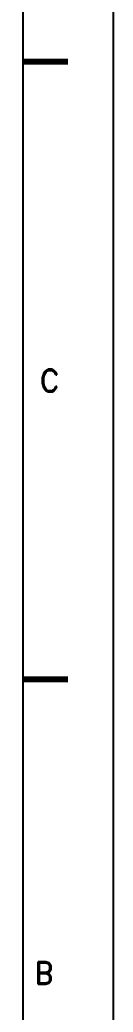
# Model space of a CAD drawing. Header units: millimetres. Extents: x 0 to 560, y 0 to 432.
# Drawn here: x 549.7 to 560, y 110.3 to 220.6 of the extents above; entities that cross this region are included whole.
import ezdxf

# ---------------------------------------------------------------- set-up
doc = ezdxf.new("R2010")
doc.units = ezdxf.units.MM
doc.layers.add('ACOT', color=7, linetype='Continuous')
doc.styles.add('ROMAND', font='romand', dxfattribs={"height": 0.125})

msp = doc.modelspace()

# ---------------------------------------------------------------- linework, layer by layer
at = {"color": 5, "const_width": 0.665}
for points in [[(550, 215.98), (555, 215.98)], [(550, 147.32), (555, 147.32)]]:
    msp.add_lwpolyline(points, dxfattribs=at)
at = {"layer": 'ACOT'}
msp.add_line((560, 432), (560, 0), dxfattribs=at)
at = {"layer": 'ACOT', "color": 5}
msp.add_line((550, 422), (550, 10), dxfattribs=at)

# ---------------------------------------------------------------- texts
at = {"layer": 'ACOT', "color": 5, "style": 'ROMAND'}
for s, p in [('C', (551.84, 179.28)), ('B', (551.27, 113.41))]:
    msp.add_text(s, height=2.5, dxfattribs=at).set_placement(p)

doc.saveas('drawing.dxf')
